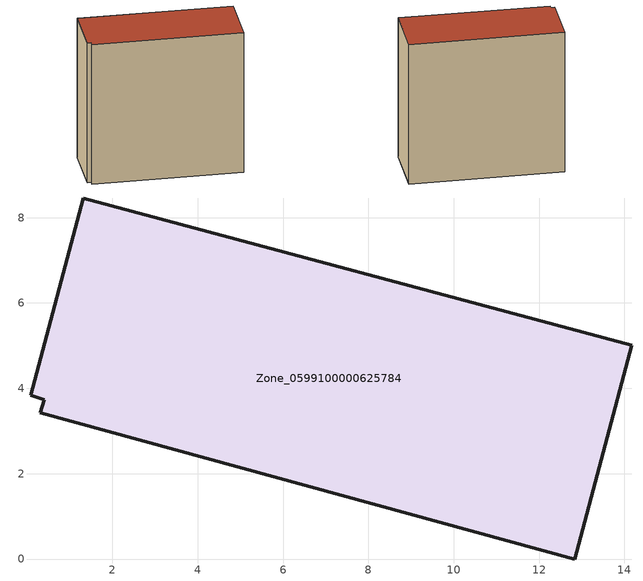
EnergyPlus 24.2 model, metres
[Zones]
Zone_0599100000625784
 floor ground (C_G): 0.4,3.73 0.09,3.84 1.32,8.46 14.17,5.01 12.83,0 0.31,3.42 z0
 wall outside (C_F): 12.83,0 14.17,5.01 1.32,8.46 0.09,3.84 0.4,3.73 0.31,3.42 12.83,0 z0:13.06
 roof outside (C_R): 0.09,3.84 0.4,3.73 0.31,3.42 12.83,0 14.17,5.01 1.32,8.46 z13.06
[BUILDING]
Pand.0599100000625784: North Axis=0; Terrain=City; Loads Convergence Tolerance Value=0.04; Temperature Convergence Tolerance Value=0.4; Solar Distribution=FullExterior; Maximum Number of Warmup Days=25; Minimum Number of Warmup Days=1
[Site:Location]
Rotterdam.The.Hague.AP_ZH_NLD Design_Conditions: Latitude=51.96; Longitude=4.45; Time Zone=1; Elevation=-4.5
[SITE:GROUNDTEMPERATURE:BUILDINGSURFACE]
18, 18, 18, 18, 18, 18, 18, 18, 18, 18, 18, 18
[MATERIAL] Thermal Absorptance=0.9; Solar Absorptance=0.7; Visible Absorptance=0.7
Name | Roughness | Thickness | Conductivity | Density | Specific Heat
G.TI.1946 | MediumSmooth | 0.15 | 1 | 540 | 1210
F.TI.1946 | Rough | 0.3 | 0.857143 | 1920 | 840
R.TI.1946 | MediumRough | 0.2 | 0.1 | 1500 | 1000
[CONSTRUCTION]
C_G: G.TI.1946
C_F: F.TI.1946
C_R: R.TI.1946
[ZONE]
Zone_0599100000625784: Type=1; Multiplier=1; Ceiling Height=Autocalculate; Volume=Autocalculate; Floor Area=autocalculate; Part of Total Floor Area=Yes
[ZONEINFILTRATION:DESIGNFLOWRATE]
Infil_Zone_0599100000625784: Zone or ZoneList or Space or SpaceList=Zone_0599100000625784; Schedule=AlwaysOn; Design Flow Rate Calculation Method=Flow/Area; Flow Rate per Floor Area=0.003; Constant Term Coefficient=1; Temperature Term Coefficient=0; Velocity Term Coefficient=0; Velocity Squared Term Coefficient=0
[HVACTEMPLATE:ZONE:IDEALLOADSAIRSYSTEM]
Zone_0599100000625784: Maximum Heating Supply Air Temperature=50; Minimum Cooling Supply Air Temperature=13; Maximum Heating Supply Air Humidity Ratio=0.0156; Minimum Cooling Supply Air Humidity Ratio=0.0077; Heating Limit=NoLimit; Cooling Limit=NoLimit; Dehumidification Control Type=ConstantSensibleHeatRatio; Cooling Sensible Heat Ratio=0.7; Dehumidification Setpoint=60; Humidification Control Type=None; Humidification Setpoint=30; Outdoor Air Method=None; Outdoor Air Flow Rate per Person=0.00944; Outdoor Air Flow Rate per Zone Floor Area=0; Outdoor Air Flow Rate per Zone=0; Demand Controlled Ventilation Type=None; Outdoor Air Economizer Type=NoEconomizer; Heat Recovery Type=None; Sensible Heat Recovery Effectiveness=0.7; Latent Heat Recovery Effectiveness=0.65
[ZONECONTROL:THERMOSTAT]
ThermostatControl_Zone_0599100000625784: Zone or ZoneList=Zone_0599100000625784; Control Type Schedule=DualSetpointControlType; Control 1=Thermostat_Zone_0599100000625784; Temperature Difference Between Cutout And Setpoint=0
[THERMOSTATSETPOINT:DUALSETPOINT]
Thermostat_Zone_0599100000625784: Heating Setpoint Temperature Schedule=HeatingSetpoint_Zone_0599100000625784; Cooling Setpoint Temperature Schedule=CoolingSetpoint_Zone_0599100000625784
[SCHEDULE:COMPACT]
HeatingSetpoint_Zone_0599100000625784: Through: 12/31, For: AllDays, Until: 24:00, 21
CoolingSetpoint_Zone_0599100000625784: Through: 12/31, For: AllDays, Until: 24:00, 24
DualSetpointControlType: Through: 12/31, For: AllDays, Until: 24:00, 4
AlwaysOn: Through: 12/31, For: AllDays, Until: 24:00, 1
